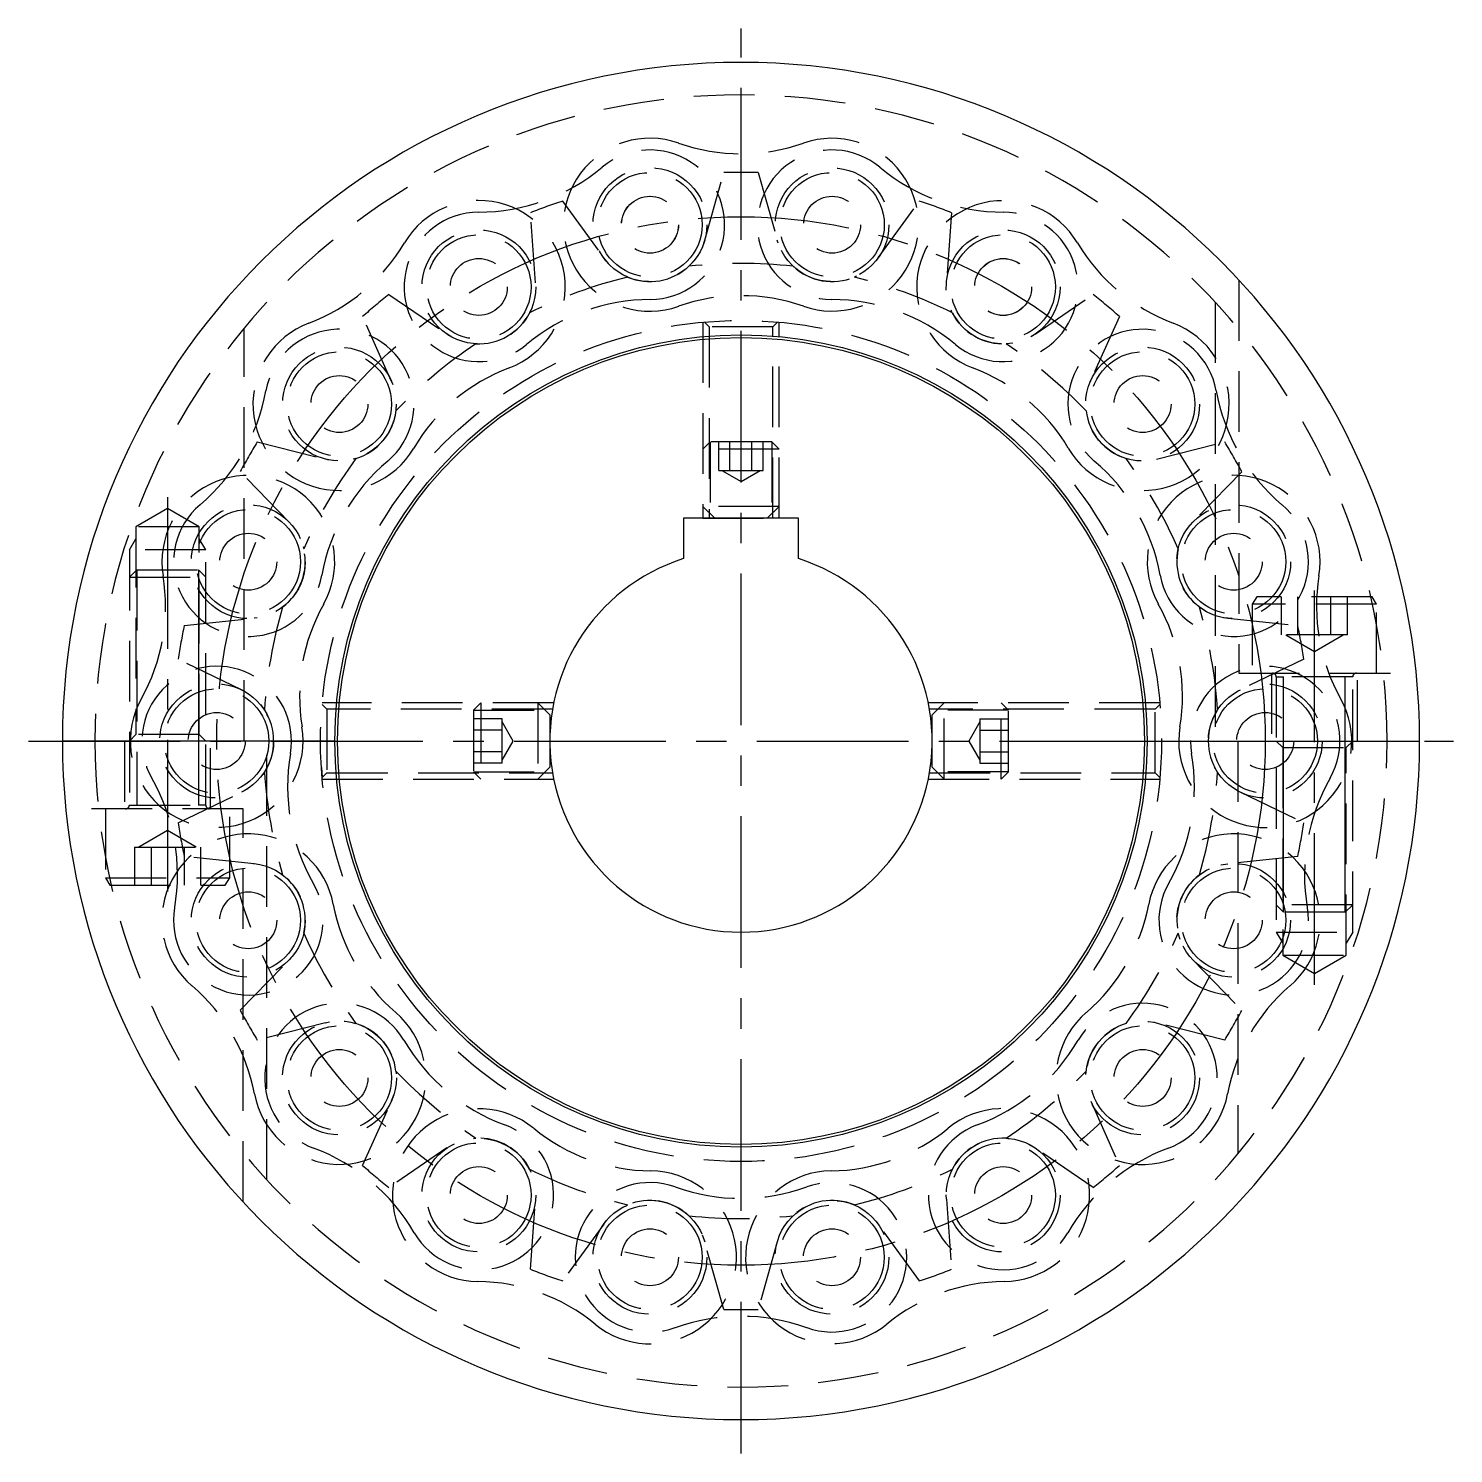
# Model space of a CAD drawing. Extents: x -3 to 319, y -8 to 338.
# Drawn here: x 170.2 to 319.3, y 6.4 to 155.6 of the extents above; entities that cross this region are included whole.
import ezdxf

# ---------------------------------------------------------------- set-up
doc = ezdxf.new("R2010")
doc.units = 0
doc.header["$LTSCALE"] = 0.5
doc.linetypes.add('CENTER', pattern=[50.8, 31.75, -6.35, 6.35, -6.35])
doc.linetypes.add('DASHED', pattern=[19.05, 12.7, -6.35])
for name, color, linetype in [('MSM_CENTER', 1, 'CENTER'), ('MSM_CONTINUOUS', 7, 'CONTINUOUS'), ('MSM_DASHED', 4, 'DASHED')]:
    doc.layers.add(name, color=color, linetype=linetype)

msp = doc.modelspace()

# ---------------------------------------------------------------- linework, layer by layer
at = {"layer": 'MSM_CENTER'}
for p, q in [((244.74, 6.45), (244.74, 155.55)), ((184.74, 106.53), (184.74, 64.5)), ((304.74, 55.47), (304.74, 97.5)), ((170.19, 81), (319.29, 81))]:
    msp.add_line(p, q, dxfattribs=at)
msp.add_circle((244.74, 81), 54.85, dxfattribs=at)
at = {"layer": 'MSM_CONTINUOUS'}
for p, q in [((250.74, 104.3), (238.74, 104.3)), ((238.74, 104.3), (238.74, 100.08)), ((250.74, 100.08), (250.74, 104.3)), ((202.24, 81), (173.74, 81)), ((202.24, 81), (173.74, 81)), ((287.24, 81), (315.74, 81)), ((287.24, 81), (315.74, 81))]:
    msp.add_line(p, q, dxfattribs=at)
for radius in [42.5, 42.22]:
    msp.add_circle((244.74, 81), radius, dxfattribs=at)
for radius, start, end in [(71, 0, 180), (20, 107.4576, 72.5424), (71, 180, 0)]:
    msp.add_arc((244.74, 81), radius, start, end, dxfattribs=at)
at = {"layer": 'MSM_DASHED'}
for p, q in [((240.94, 133.4), (242.95, 140.47)), ((246.53, 140.47), (248.54, 133.4)), ((226.08, 137.5), (230.38, 131.54)), ((259.09, 131.54), (263.4, 137.5)), ((223.25, 128.94), (222.71, 136.27)), ((266.77, 136.27), (266.23, 128.94)), ((240.94, 133.4), (240.81, 132.97)), ((248.64, 133.08), (248.54, 133.4)), ((230.87, 130.95), (230.38, 131.54)), ((239.76, 131.17), (239.29, 130.68)), ((232.87, 129.55), (232.61, 129.67)), ((256.83, 129.65), (256.6, 129.55)), ((266.22, 128.18), (266.23, 128.94)), ((296.84, 129.23), (296.84, 88.1)), ((207.88, 127.71), (213.97, 123.58)), ((275.51, 123.58), (281.59, 127.71)), ((294.34, 126.93), (294.34, 81)), ((208.15, 118.7), (205.14, 125.41)), ((222.73, 126.03), (222.62, 125.81)), ((266.85, 125.81), (266.73, 126.08)), ((284.34, 125.41), (281.33, 118.7)), ((192.74, 81), (192.74, 124.19)), ((240.74, 124.82), (240.74, 104.3)), ((240.91, 124.83), (241.42, 124.32)), ((241.42, 124.32), (241.42, 104.3)), ((248.06, 124.32), (241.42, 124.32)), ((248.06, 124.32), (248.57, 124.83)), ((248.06, 104.3), (248.06, 124.32)), ((248.57, 124.83), (248.57, 124.83)), ((248.74, 104.3), (248.74, 124.82)), ((214.25, 123.4), (213.97, 123.58)), ((273.18, 122.64), (272.49, 122.56)), ((275.51, 123.58), (275.13, 123.34)), ((208.15, 118.7), (208.32, 118.29)), ((281.2, 118.39), (281.33, 118.7)), ((208.67, 116.23), (208.63, 115.55)), ((194.13, 112.29), (201.26, 110.49)), ((241.51, 112.3), (240.74, 111.53)), ((247.97, 112.3), (241.51, 112.3)), ((241.51, 112.3), (241.51, 104.78)), ((241.51, 112.3), (241.51, 104.78)), ((242.43, 109.3), (242.43, 112.3)), ((243.58, 109.3), (243.58, 112.3)), ((245.89, 109.3), (245.89, 112.3)), ((247.05, 109.3), (247.05, 112.3)), ((248.74, 111.53), (247.97, 112.3)), ((247.97, 112.3), (247.97, 104.78)), ((247.97, 112.3), (247.97, 104.78)), ((288.22, 110.49), (295.35, 112.29)), ((202.01, 110.35), (201.26, 110.49)), ((204.45, 110.56), (204.16, 110.48)), ((248.74, 111.53), (240.74, 111.53)), ((285.27, 110.5), (285.03, 110.56)), ((197.46, 103.91), (192.34, 109.18)), ((242.43, 109.3), (247.05, 109.3)), ((242.74, 109.3), (244.74, 108.15)), ((244.74, 108.15), (246.74, 109.3)), ((297.14, 109.18), (292.02, 103.91)), ((184.74, 105.32), (181.42, 103.4)), ((188.06, 103.4), (184.74, 105.32)), ((240.74, 105.55), (241.99, 104.3)), ((248.74, 105.55), (240.74, 105.55)), ((247.49, 104.3), (248.74, 105.55)), ((181.42, 103.4), (181.42, 81.68)), ((188.06, 103.4), (181.42, 103.4)), ((188.06, 81.68), (188.06, 103.4)), ((240.74, 104.3), (248.74, 104.3)), ((248.74, 104.3), (240.74, 104.3)), ((240.74, 104.3), (248.74, 104.3)), ((240.74, 104.3), (248.74, 104.3)), ((291.52, 103.33), (292.02, 103.91)), ((180.74, 101), (181.42, 102.17)), ((188.74, 101), (188.06, 102.17)), ((290.49, 101.11), (290.56, 101.4)), ((180.74, 101), (180.74, 74.3)), ((188.74, 101), (180.74, 101)), ((188.74, 101), (184.23, 101)), ((188.74, 74.3), (188.74, 101)), ((198.93, 101.35), (198.99, 101.11)), ((181.51, 98.9), (180.74, 98.13)), ((181.51, 98.9), (187.97, 98.9)), ((181.51, 98.9), (181.51, 74.3)), ((181.51, 98.9), (181.51, 74.3)), ((188.74, 98.13), (187.97, 98.9)), ((187.97, 98.9), (187.97, 74.3)), ((180.74, 98.13), (188.74, 98.13)), ((298.7, 96.1), (298.24, 95.3)), ((310.78, 96.1), (298.7, 96.1)), ((301.28, 92.1), (301.28, 96.1)), ((303.01, 92.1), (303.01, 96.1)), ((306.47, 92.1), (306.47, 96.1)), ((308.2, 92.1), (308.2, 96.1)), ((311.24, 95.3), (310.78, 96.1)), ((293.29, 94.62), (292.71, 95)), ((298.24, 95.3), (298.24, 88.1)), ((311.24, 95.3), (298.24, 95.3)), ((311.24, 88.1), (311.24, 95.3)), ((186.48, 93.09), (193.8, 93.84)), ((187.97, 93.9), (187.97, 74.3)), ((194.13, 93.88), (193.8, 93.84)), ((295.68, 93.84), (295.24, 93.9)), ((295.68, 93.84), (303, 93.09)), ((308.2, 92.1), (301.28, 92.1)), ((301.74, 92.1), (304.74, 90.37)), ((304.74, 90.37), (307.74, 92.1)), ((192.48, 86.36), (185.86, 89.56)), ((303.62, 89.56), (297, 86.36)), ((296.84, 88.1), (315.38, 88.1)), ((300.24, 88.1), (300.24, 81)), ((309.24, 81), (309.24, 88.1)), ((300.74, 87.7), (300.74, 61)), ((308.74, 87.7), (300.74, 87.7)), ((300.74, 87.7), (301.51, 87.7)), ((300.74, 87.7), (301.51, 87.7)), ((301.51, 68.1), (301.51, 87.7)), ((301.51, 63.1), (301.51, 87.7)), ((307.97, 68.1), (307.97, 87.7)), ((308.74, 87.7), (307.97, 87.7)), ((307.97, 63.1), (307.97, 87.7)), ((308.74, 87.7), (307.97, 87.7)), ((308.74, 61), (308.74, 87.7)), ((192.48, 86.36), (192.87, 86.15)), ((225.14, 85), (200.92, 85)), ((217.51, 85), (216.74, 84.23)), ((217.51, 85), (217.51, 77)), ((224.74, 83.75), (223.49, 85)), ((223.49, 85), (223.49, 77)), ((288.56, 85), (264.34, 85)), ((265.99, 85), (264.74, 83.75)), ((265.99, 77), (265.99, 85)), ((272.74, 84.23), (271.97, 85)), ((271.97, 77), (271.97, 85)), ((296.7, 86.2), (297, 86.36)), ((194.46, 84.81), (194.87, 84.26)), ((201.42, 84.32), (200.91, 84.83)), ((225.01, 84.32), (201.42, 84.32)), ((201.42, 84.32), (201.42, 77.68)), ((216.74, 84.23), (216.74, 77.77)), ((216.74, 84.23), (224.26, 84.23)), ((224.74, 83.75), (224.74, 78.25)), ((288.06, 84.32), (264.47, 84.32)), ((264.74, 78.25), (264.74, 83.75)), ((272.74, 84.23), (265.22, 84.23)), ((272.74, 77.77), (272.74, 84.23)), ((288.57, 84.83), (288.06, 84.32)), ((288.06, 77.68), (288.06, 84.32)), ((219.74, 83.31), (216.74, 83.31)), ((219.74, 82.15), (216.74, 82.15)), ((219.74, 78.69), (219.74, 83.31)), ((220.89, 81), (219.74, 83)), ((269.74, 83), (268.58, 81)), ((269.74, 83.31), (272.74, 83.31)), ((269.74, 83.31), (269.74, 78.69)), ((269.74, 82.15), (272.74, 82.15)), ((180.24, 81), (180.24, 73.9)), ((181.42, 81.68), (180.74, 81)), ((188.06, 81.68), (181.42, 81.68)), ((188.74, 81), (188.06, 81.68)), ((189.24, 73.9), (189.24, 81)), ((195.14, 35.07), (195.14, 81)), ((219.74, 79), (220.89, 81)), ((268.58, 81), (269.74, 79)), ((296.74, 81), (296.74, 37.81)), ((300.74, 81), (301.42, 80.32)), ((308.06, 80.32), (308.74, 81)), ((219.74, 79.85), (216.74, 79.85)), ((269.74, 79.85), (272.74, 79.85)), ((301.42, 80.32), (301.42, 58.6)), ((301.42, 80.32), (308.06, 80.32)), ((308.06, 58.6), (308.06, 80.32)), ((194.87, 77.74), (194.7, 77.5)), ((200.83, 78.24), (200.91, 77.17)), ((200.91, 77.17), (201.42, 77.68)), ((201.42, 77.68), (225.02, 77.68)), ((219.74, 78.69), (216.74, 78.69)), ((216.74, 77.77), (217.51, 77)), ((216.74, 77.77), (224.26, 77.77)), ((223.49, 77), (224.74, 78.25)), ((264.46, 77.68), (288.06, 77.68)), ((264.74, 78.25), (265.99, 77)), ((272.74, 77.77), (265.22, 77.77)), ((269.74, 78.69), (272.74, 78.69)), ((271.97, 77), (272.74, 77.77)), ((288.06, 77.68), (288.57, 77.17)), ((294.74, 77.54), (294.61, 77.74)), ((200.92, 77), (225.14, 77)), ((264.34, 77), (288.56, 77)), ((185.86, 72.44), (192.48, 75.64)), ((193.14, 76.01), (192.48, 75.64)), ((297, 75.64), (303.62, 72.44)), ((192.64, 73.9), (174.1, 73.9)), ((178.24, 73.9), (178.24, 66.7)), ((180.74, 74.3), (188.74, 74.3)), ((180.74, 74.3), (181.51, 74.3)), ((180.74, 74.3), (181.51, 74.3)), ((188.74, 74.3), (187.97, 74.3)), ((188.74, 74.3), (187.97, 74.3)), ((191.24, 66.7), (191.24, 73.9)), ((192.64, 32.77), (192.64, 73.9)), ((184.74, 71.63), (181.74, 69.9)), ((187.74, 69.9), (184.74, 71.63)), ((181.28, 69.9), (181.28, 65.9)), ((181.28, 69.9), (188.2, 69.9)), ((183.01, 69.9), (183.01, 65.9)), ((186.47, 69.9), (186.47, 65.9)), ((193.8, 68.16), (186.48, 68.91)), ((188.2, 69.9), (188.2, 65.9)), ((303, 68.91), (295.68, 68.16)), ((196.57, 67.14), (196.77, 67)), ((292.71, 67), (292.95, 67.17)), ((294.93, 68.04), (295.68, 68.16)), ((178.24, 66.7), (178.7, 65.9)), ((178.24, 66.7), (191.24, 66.7)), ((178.7, 65.9), (190.78, 65.9)), ((190.78, 65.9), (191.24, 66.7)), ((300.74, 63.87), (301.51, 63.1)), ((308.74, 63.87), (300.74, 63.87)), ((307.97, 63.1), (301.51, 63.1)), ((307.97, 63.1), (308.74, 63.87)), ((290.68, 60.23), (290.49, 60.89)), ((300.74, 61), (305.25, 61)), ((300.74, 61), (308.74, 61)), ((300.74, 61), (301.42, 59.83)), ((308.74, 61), (308.06, 59.83)), ((197.69, 58.34), (197.46, 58.09)), ((292.02, 58.09), (291.72, 58.42)), ((301.42, 58.6), (308.06, 58.6)), ((301.42, 58.6), (304.74, 56.68)), ((304.74, 56.68), (308.06, 58.6)), ((192.34, 52.82), (197.46, 58.09)), ((292.02, 58.09), (297.14, 52.82)), ((201.26, 51.51), (194.13, 49.71)), ((201.26, 51.51), (201.7, 51.61)), ((203.78, 51.6), (204.45, 51.44)), ((287.89, 51.59), (288.22, 51.51)), ((295.35, 49.71), (288.22, 51.51)), ((208.63, 46.45), (208.66, 46.16)), ((280.82, 46.21), (280.85, 46.45)), ((205.14, 36.59), (208.15, 43.3)), ((208.42, 44.01), (208.15, 43.3)), ((281.33, 43.3), (284.34, 36.59)), ((216.74, 39.42), (216.99, 39.44)), ((272.49, 39.44), (272.79, 39.42)), ((274.86, 38.81), (275.51, 38.42)), ((213.97, 38.42), (207.88, 34.29)), ((281.59, 34.29), (275.51, 38.42)), ((266.58, 35.55), (266.85, 36.19)), ((222.71, 25.73), (223.25, 33.06)), ((223.27, 33.4), (223.25, 33.06)), ((266.23, 33.06), (266.21, 33.51)), ((266.23, 33.06), (266.77, 25.73)), ((232.26, 32.15), (232.87, 32.45)), ((239.29, 31.32), (239.5, 31.12)), ((250.02, 31.15), (250.19, 31.32)), ((230.38, 30.46), (226.08, 24.5)), ((230.38, 30.46), (230.66, 30.82)), ((258.89, 30.73), (259.09, 30.46)), ((263.4, 24.5), (259.09, 30.46)), ((240.69, 29.32), (240.94, 28.6)), ((242.95, 21.53), (240.94, 28.6)), ((248.54, 28.6), (246.53, 21.53))]:
    msp.add_line(p, q, dxfattribs=at)
for centre, radius in [((235.21, 135.02), 5.96), ((235.21, 135.02), 5.46), ((254.27, 135.02), 5.95), ((254.27, 135.02), 5.46), ((235.21, 135.02), 2.98), ((235.22, 135.02), 2.98), ((254.27, 135.02), 2.98), ((217.31, 128.51), 5.96), ((272.17, 128.51), 5.96), ((217.31, 128.51), 5.46), ((272.17, 128.51), 5.46), ((217.31, 128.51), 2.98), ((272.17, 128.51), 2.98), ((272.17, 128.5), 2.98), ((244.74, 81), 44), ((202.72, 116.26), 5.95), ((202.72, 116.26), 5.46), ((286.76, 116.26), 5.96), ((286.76, 116.26), 5.46), ((202.72, 116.26), 2.98), ((202.72, 116.26), 2.98), ((286.76, 116.26), 2.98), ((193.19, 99.76), 5.96), ((193.19, 99.76), 5.46), ((296.29, 99.76), 5.96), ((296.29, 99.76), 5.46), ((193.19, 99.76), 2.98), ((296.29, 99.76), 2.98), ((296.29, 99.76), 2.98), ((189.88, 81), 5.96), ((299.59, 81), 5.96), ((189.88, 81), 5.46), ((299.59, 81), 5.46), ((189.88, 81), 2.98), ((189.88, 81), 2.98), ((299.59, 81), 2.98), ((193.19, 62.24), 5.96), ((193.19, 62.24), 5.46), ((296.29, 62.24), 5.95), ((296.29, 62.24), 5.46), ((193.19, 62.24), 2.98), ((296.29, 62.24), 2.98), ((296.29, 62.24), 2.98), ((202.72, 45.74), 5.96), ((202.72, 45.74), 5.46), ((286.76, 45.74), 5.95), ((286.76, 45.74), 5.46), ((202.72, 45.74), 2.98), ((202.72, 45.74), 2.98), ((286.76, 45.74), 2.98), ((217.31, 33.49), 5.95), ((217.31, 33.49), 5.46), ((272.17, 33.49), 5.96), ((272.17, 33.49), 5.46), ((217.31, 33.49), 2.98), ((272.17, 33.49), 2.98), ((272.17, 33.49), 2.98), ((235.21, 26.98), 5.96), ((254.26, 26.98), 5.95), ((235.21, 26.98), 5.46), ((254.26, 26.98), 5.46), ((235.21, 26.98), 2.98), ((235.21, 26.98), 2.98), ((254.26, 26.98), 2.98)]:
    msp.add_circle(centre, radius, dxfattribs=at)
for centre, radius, start, end in [((244.74, 81), 67.6, 0, 180), ((235.22, 135.02), 9.05, 70.6485, 289.3515), ((244.74, 162.14), 19.7, 250.6485, 289.3515), ((254.27, 135.02), 9.04, 250.6485, 109.3515), ((235.21, 135.02), 7.82, 270.2737, 129.7263), ((254.27, 135.02), 7.82, 50.2737, 269.7263), ((217.18, 156.73), 20.4, 270.2737, 309.7263), ((244.74, 81), 59.5, 88.2733, 91.7267), ((272.3, 156.73), 20.4, 230.2737, 269.7263), ((217.31, 128.51), 9.04, 290.6485, 149.3515), ((244.74, 81), 59.5, 108.2733, 111.7267), ((272.17, 128.5), 9.04, 30.6485, 249.3515), ((244.74, 81), 59.5, 68.2733, 71.7267), ((217.31, 128.51), 7.82, 90.2737, 309.7263), ((272.17, 128.51), 7.82, 230.2737, 89.7263), ((192.58, 143.16), 19.7, 290.6485, 329.3515), ((296.9, 143.16), 19.7, 210.6485, 249.3515), ((235.21, 135.02), 5.95, 246.8645, 313.1355), ((244.74, 81), 49.97, 83.7347, 96.2653), ((254.26, 135.02), 5.95, 226.8645, 293.1355), ((244.74, 81), 49.97, 103.7347, 116.2653), ((244.74, 81), 49.97, 63.7347, 76.2653), ((244.74, 81), 59.5, 128.2733, 131.7267), ((235.35, 106.8), 20.4, 90.2737, 129.7263), ((244.74, 107.9), 19.7, 70.6485, 109.3515), ((254.13, 106.8), 20.4, 50.2737, 89.7263), ((244.74, 81), 59.5, 48.2733, 51.7267), ((217.31, 128.51), 5.95, 266.8645, 333.1355), ((272.17, 128.51), 5.96, 206.8645, 273.1355), ((202.72, 116.26), 9.05, 110.6485, 329.3515), ((202.72, 116.26), 7.82, 310.2737, 169.7263), ((286.76, 116.26), 7.82, 10.2737, 229.7263), ((286.76, 116.26), 9.05, 210.6485, 69.3515), ((244.74, 81), 49.97, 123.7347, 136.2653), ((244.74, 81), 49.97, 43.7347, 56.2653), ((227.45, 101.61), 19.7, 110.6485, 149.3515), ((262.03, 101.61), 19.7, 30.6485, 69.3515), ((174.95, 121.29), 20.4, 310.2737, 349.7263), ((314.53, 121.29), 20.4, 190.2737, 229.7263), ((202.72, 116.26), 5.96, 286.8645, 353.1355), ((286.76, 116.26), 5.95, 186.8645, 253.1355), ((244.74, 81), 59.5, 148.2733, 151.7267), ((244.74, 81), 59.5, 28.2733, 31.7267), ((244.74, 81), 49.97, 143.7347, 156.2653), ((244.74, 81), 49.97, 23.7347, 36.2653), ((220.96, 94.73), 20.4, 130.2737, 169.7263), ((268.52, 94.73), 20.4, 10.2737, 49.7263), ((193.19, 99.76), 9.04, 330.6485, 189.3515), ((296.29, 99.76), 9.04, 350.6485, 209.3515), ((193.19, 99.76), 7.82, 130.2737, 349.7263), ((296.29, 99.76), 7.82, 190.2737, 49.7263), ((193.19, 99.76), 5.95, 306.8645, 13.1355), ((296.29, 99.76), 5.95, 166.8645, 233.1355), ((164.83, 95.09), 19.7, 330.6485, 9.3515), ((324.65, 95.09), 19.7, 170.6485, 209.3515), ((244.74, 81), 49.97, 163.7347, 176.2653), ((218.25, 85.67), 19.7, 150.6485, 189.3515), ((271.23, 85.67), 19.7, 350.6485, 29.3515), ((244.74, 81), 49.97, 3.7347, 16.2653), ((244.74, 81), 59.5, 168.2733, 171.7267), ((244.74, 81), 59.5, 8.2733, 11.7267), ((189.88, 81), 7.82, 350.2737, 209.7263), ((299.59, 81), 7.82, 330.2737, 189.7263), ((300.34, 87.7), 0.4, 0, 90), ((309.14, 87.7), 0.4, 90, 180), ((189.88, 81), 9.04, 150.6485, 9.3515), ((299.59, 81), 9.05, 170.6485, 29.3515), ((189.88, 81), 5.96, 326.8645, 33.1355), ((299.59, 81), 5.96, 146.8645, 213.1355), ((244.74, 81), 67.6, 180, 0), ((217.7, 76.23), 20.4, 170.2737, 209.7263), ((271.78, 76.23), 20.4, 330.2737, 9.7263), ((244.74, 81), 49.97, 183.7347, 196.2653), ((244.74, 81), 49.97, 343.7347, 356.2653), ((165.38, 67.01), 20.4, 350.2737, 29.7263), ((324.1, 67.01), 20.4, 150.2737, 189.7263), ((180.34, 74.3), 0.4, 270, 0), ((189.14, 74.3), 0.4, 180, 270), ((244.74, 81), 59.5, 188.2733, 191.7267), ((244.74, 81), 59.5, 348.2733, 351.7267), ((193.19, 62.24), 9.05, 10.6485, 229.3515), ((296.29, 62.24), 9.05, 310.6485, 169.3515), ((193.19, 62.24), 7.82, 170.2737, 29.7263), ((193.19, 62.24), 5.95, 346.8645, 53.1355), ((296.29, 62.24), 7.82, 150.2737, 9.7263), ((296.29, 62.24), 5.95, 126.8645, 193.1355), ((221.44, 67.55), 19.7, 190.6485, 229.3515), ((268.04, 67.55), 19.7, 310.6485, 349.3515), ((244.74, 81), 49.97, 203.7347, 216.2653), ((244.74, 81), 49.97, 323.7347, 336.2653), ((174.47, 40.43), 19.7, 10.6485, 49.3515), ((315.01, 40.43), 19.7, 130.6485, 169.3515), ((244.74, 81), 59.5, 208.2733, 211.7267), ((202.72, 45.74), 9.04, 190.6485, 49.3515), ((202.72, 45.74), 7.82, 30.2737, 249.7263), ((286.76, 45.74), 9.05, 130.6485, 349.3515), ((286.76, 45.74), 7.82, 290.2737, 149.7263), ((244.74, 81), 59.5, 328.2733, 331.7267), ((202.72, 45.74), 5.96, 6.8645, 73.1355), ((286.76, 45.74), 5.95, 106.8645, 173.1355), ((227.09, 59.97), 20.4, 210.2737, 249.7263), ((262.39, 59.97), 20.4, 290.2737, 329.7263), ((244.74, 81), 49.97, 223.7347, 236.2653), ((244.74, 81), 49.97, 303.7347, 316.2653), ((217.31, 33.49), 9.04, 50.6485, 269.3515), ((272.17, 33.49), 9.05, 270.6485, 129.3515), ((217.31, 33.49), 7.82, 210.2737, 69.7263), ((235.54, 55.72), 19.7, 230.6485, 269.3515), ((253.94, 55.72), 19.7, 270.6485, 309.3515), ((272.17, 33.49), 7.82, 110.2737, 329.7263), ((217.31, 33.49), 5.95, 26.8645, 93.1355), ((272.17, 33.49), 5.96, 86.8645, 153.1355), ((192.94, 19.27), 20.4, 30.2737, 69.7263), ((296.54, 19.27), 20.4, 110.2737, 149.7263), ((244.74, 81), 59.5, 228.2733, 231.7267), ((244.74, 81), 49.97, 243.7347, 256.2653), ((235.21, 26.98), 9.05, 230.6485, 89.3515), ((254.26, 26.98), 9.04, 90.6485, 309.3515), ((244.74, 81), 49.97, 283.7347, 296.2653), ((244.74, 81), 59.5, 308.2733, 311.7267), ((235.21, 26.98), 7.82, 70.2737, 289.7263), ((244.74, 53.54), 20.4, 250.2737, 289.7263), ((254.26, 26.98), 7.82, 250.2737, 109.7263), ((235.21, 26.98), 5.95, 46.8645, 113.1355), ((254.26, 26.98), 5.95, 66.8645, 133.1355), ((244.74, 81), 49.97, 263.7347, 276.2653), ((244.74, 81), 59.5, 248.2733, 251.7267), ((244.74, 81), 59.5, 288.2733, 291.7267), ((216.99, 4.75), 19.7, 50.6485, 89.3515), ((272.49, 4.75), 19.7, 90.6485, 129.3515), ((244.74, 81), 59.5, 268.2733, 271.7267), ((244.74, 0.41), 20.4, 70.2737, 109.7263)]:
    msp.add_arc(centre, radius, start, end, dxfattribs=at)

doc.saveas('drawing.dxf')
